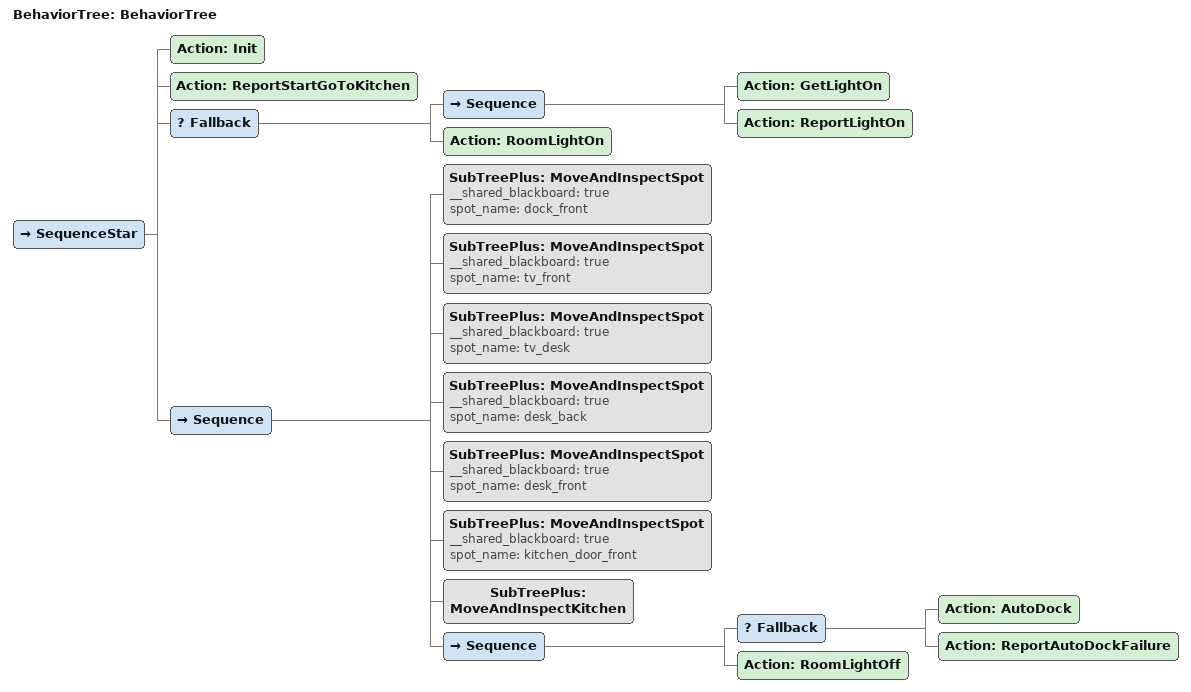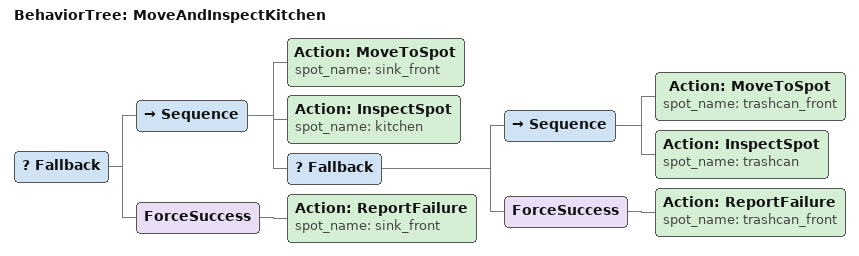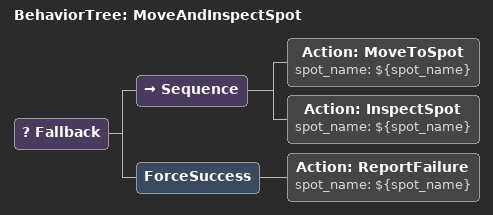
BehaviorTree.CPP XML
<?xml version="1.0"?>
<root main_tree_to_execute="BehaviorTree">
    <BehaviorTree ID="BehaviorTree">
        <SequenceStar>
            <Action ID="Init"/>
            <Action ID="ReportStartGoToKitchen"/>
            <Fallback>
                <Sequence>
                    <Action ID="GetLightOn"/>
                    <Action ID="ReportLightOn"/>
                </Sequence>
                <Action ID="RoomLightOn"/>
            </Fallback>
            <Sequence>
                <SubTreePlus ID="MoveAndInspectSpot" __shared_blackboard="true" spot_name="dock_front"/>
                <SubTreePlus ID="MoveAndInspectSpot" __shared_blackboard="true" spot_name="tv_front"/>
                <SubTreePlus ID="MoveAndInspectSpot" __shared_blackboard="true" spot_name="tv_desk"/>
                <SubTreePlus ID="MoveAndInspectSpot" __shared_blackboard="true" spot_name="desk_back"/>
                <SubTreePlus ID="MoveAndInspectSpot" __shared_blackboard="true" spot_name="desk_front"/>
                <SubTreePlus ID="MoveAndInspectSpot" __shared_blackboard="true" spot_name="kitchen_door_front"/>
                <SubTreePlus ID="MoveAndInspectKitchen"/>
                <Sequence>
                    <Fallback>
                        <Action ID="AutoDock"/>
                        <Action ID="ReportAutoDockFailure"/>
                    </Fallback>
                    <Action ID="RoomLightOff"/>
                </Sequence>
            </Sequence>
        </SequenceStar>
    </BehaviorTree>
    <BehaviorTree ID="MoveAndInspectKitchen">
        <Fallback>
            <Sequence>
                <Action ID="MoveToSpot" spot_name="sink_front"/>
                <Action ID="InspectSpot" spot_name="kitchen"/>
                <Fallback>
                    <Sequence>
                        <Action ID="MoveToSpot" spot_name="trashcan_front"/>
                        <Action ID="InspectSpot" spot_name="trashcan"/>
                    </Sequence>
                    <ForceSuccess>
                        <Action ID="ReportFailure" spot_name="trashcan_front"/>
                    </ForceSuccess>
                </Fallback>
            </Sequence>
            <ForceSuccess>
                <Action ID="ReportFailure" spot_name="sink_front"/>
            </ForceSuccess>
        </Fallback>
    </BehaviorTree>
    <BehaviorTree ID="MoveAndInspectSpot">
        <Fallback>
            <Sequence>
                <Action ID="MoveToSpot" spot_name="${spot_name}"/>
                <Action ID="InspectSpot" spot_name="${spot_name}"/>
            </Sequence>
            <ForceSuccess>
                <Action ID="ReportFailure" spot_name="${spot_name}"/>
            </ForceSuccess>
        </Fallback>
    </BehaviorTree>
</root>
